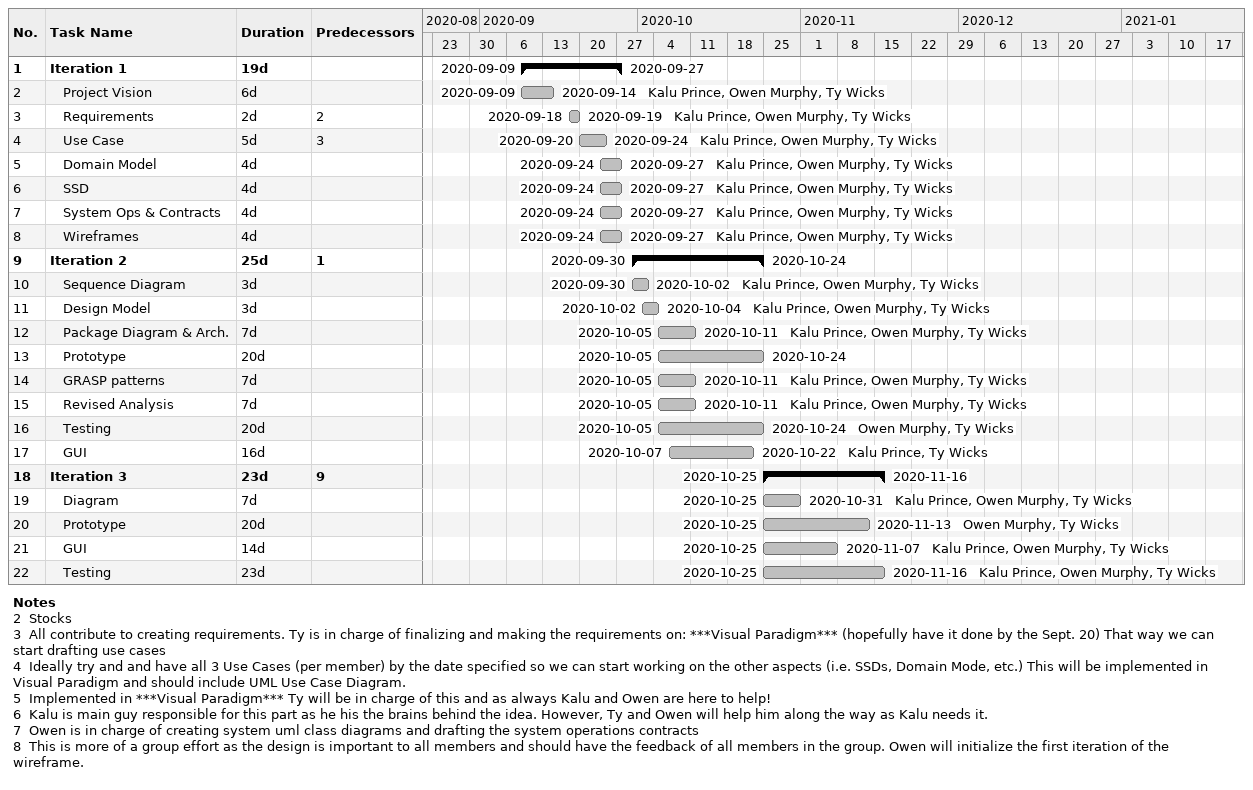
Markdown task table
| ID | Level | Task | Duration | Start | Finish | Predecessors | Resources |
|---|---|---|---|---|---|---|---|
| 1 | 1 | **Iteration 1** | 19d | 2020-09-09 | 2020-09-27 |  |  |
| 2 | 2 | Project Vision | 6d | 2020-09-09 | 2020-09-14 |  | Kalu Prince, Owen Murphy, Ty Wicks |
| 3 | 2 | Requirements | 2d | 2020-09-18 | 2020-09-19 | 2 | Kalu Prince, Owen Murphy, Ty Wicks |
| 4 | 2 | Use Case | 5d | 2020-09-20 | 2020-09-24 | 3 | Kalu Prince, Owen Murphy, Ty Wicks |
| 5 | 2 | Domain Model | 4d | 2020-09-24 | 2020-09-27 |  | Kalu Prince, Owen Murphy, Ty Wicks |
| 6 | 2 | SSD | 4d | 2020-09-24 | 2020-09-27 |  | Kalu Prince, Owen Murphy, Ty Wicks |
| 7 | 2 | System Ops & Contracts | 4d | 2020-09-24 | 2020-09-27 |  | Kalu Prince, Owen Murphy, Ty Wicks |
| 8 | 2 | Wireframes | 4d | 2020-09-24 | 2020-09-27 |  | Kalu Prince, Owen Murphy, Ty Wicks |
| 9 | 1 | **Iteration 2** | 25d | 2020-09-30 | 2020-10-24 | 1 |  |
| 10 | 2 | Sequence Diagram | 3d | 2020-09-30 | 2020-10-02 |  | Kalu Prince, Owen Murphy, Ty Wicks |
| 11 | 2 | Design Model | 3d | 2020-10-02 | 2020-10-04 |  | Kalu Prince, Owen Murphy, Ty Wicks |
| 12 | 2 | Package Diagram & Arch. | 7d | 2020-10-05 | 2020-10-11 |  | Kalu Prince, Owen Murphy, Ty Wicks |
| 13 | 2 | Prototype | 20d | 2020-10-05 | 2020-10-24 |  |  |
| 14 | 2 | GRASP patterns | 7d | 2020-10-05 | 2020-10-11 |  | Kalu Prince, Owen Murphy, Ty Wicks |
| 15 | 2 | Revised Analysis | 7d | 2020-10-05 | 2020-10-11 |  | Kalu Prince, Owen Murphy, Ty Wicks |
| 16 | 2 | Testing | 20d | 2020-10-05 | 2020-10-24 |  | Owen Murphy, Ty Wicks |
| 17 | 2 | GUI | 16d | 2020-10-07 | 2020-10-22 |  | Kalu Prince, Ty Wicks |
| 18 | 1 | **Iteration 3** | 23d | 2020-10-25 | 2020-11-16 | 9 |  |
| 19 | 2 | Diagram | 7d | 2020-10-25 | 2020-10-31 |  | Kalu Prince, Owen Murphy, Ty Wicks |
| 20 | 2 | Prototype | 20d | 2020-10-25 | 2020-11-13 |  | Owen Murphy, Ty Wicks |
| 21 | 2 | GUI | 14d | 2020-10-25 | 2020-11-07 |  | Kalu Prince, Owen Murphy, Ty Wicks |
| 22 | 2 | Testing | 23d | 2020-10-25 | 2020-11-16 |  | Kalu Prince, Owen Murphy, Ty Wicks |

Notes
- 2: Stocks
- 3: All contribute to creating requirements. Ty is in charge of finalizing and making the requirements on: ***Visual Paradigm*** (hopefully have it done by the Sept. 20) That way we can start drafting use cases
- 4: Ideally try and and have all 3 Use Cases (per member) by the date specified so we can start working on the other aspects (i.e. SSDs, Domain Mode, etc.) This will be implemented in Visual Paradigm and should include UML Use Case Diagram.
- 5: Implemented in ***Visual Paradigm*** Ty will be in charge of this and as always Kalu and Owen are here to help!
- 6: Kalu is main guy responsible for this part as he his the brains behind the idea. However, Ty and Owen will help him along the way as Kalu needs it.
- 7: Owen is in charge of creating system uml class diagrams and drafting the system operations contracts
- 8: This is more of a group effort as the design is important to all members and should have the feedback of all members in the group. Owen will initialize the first iteration of the wireframe.
